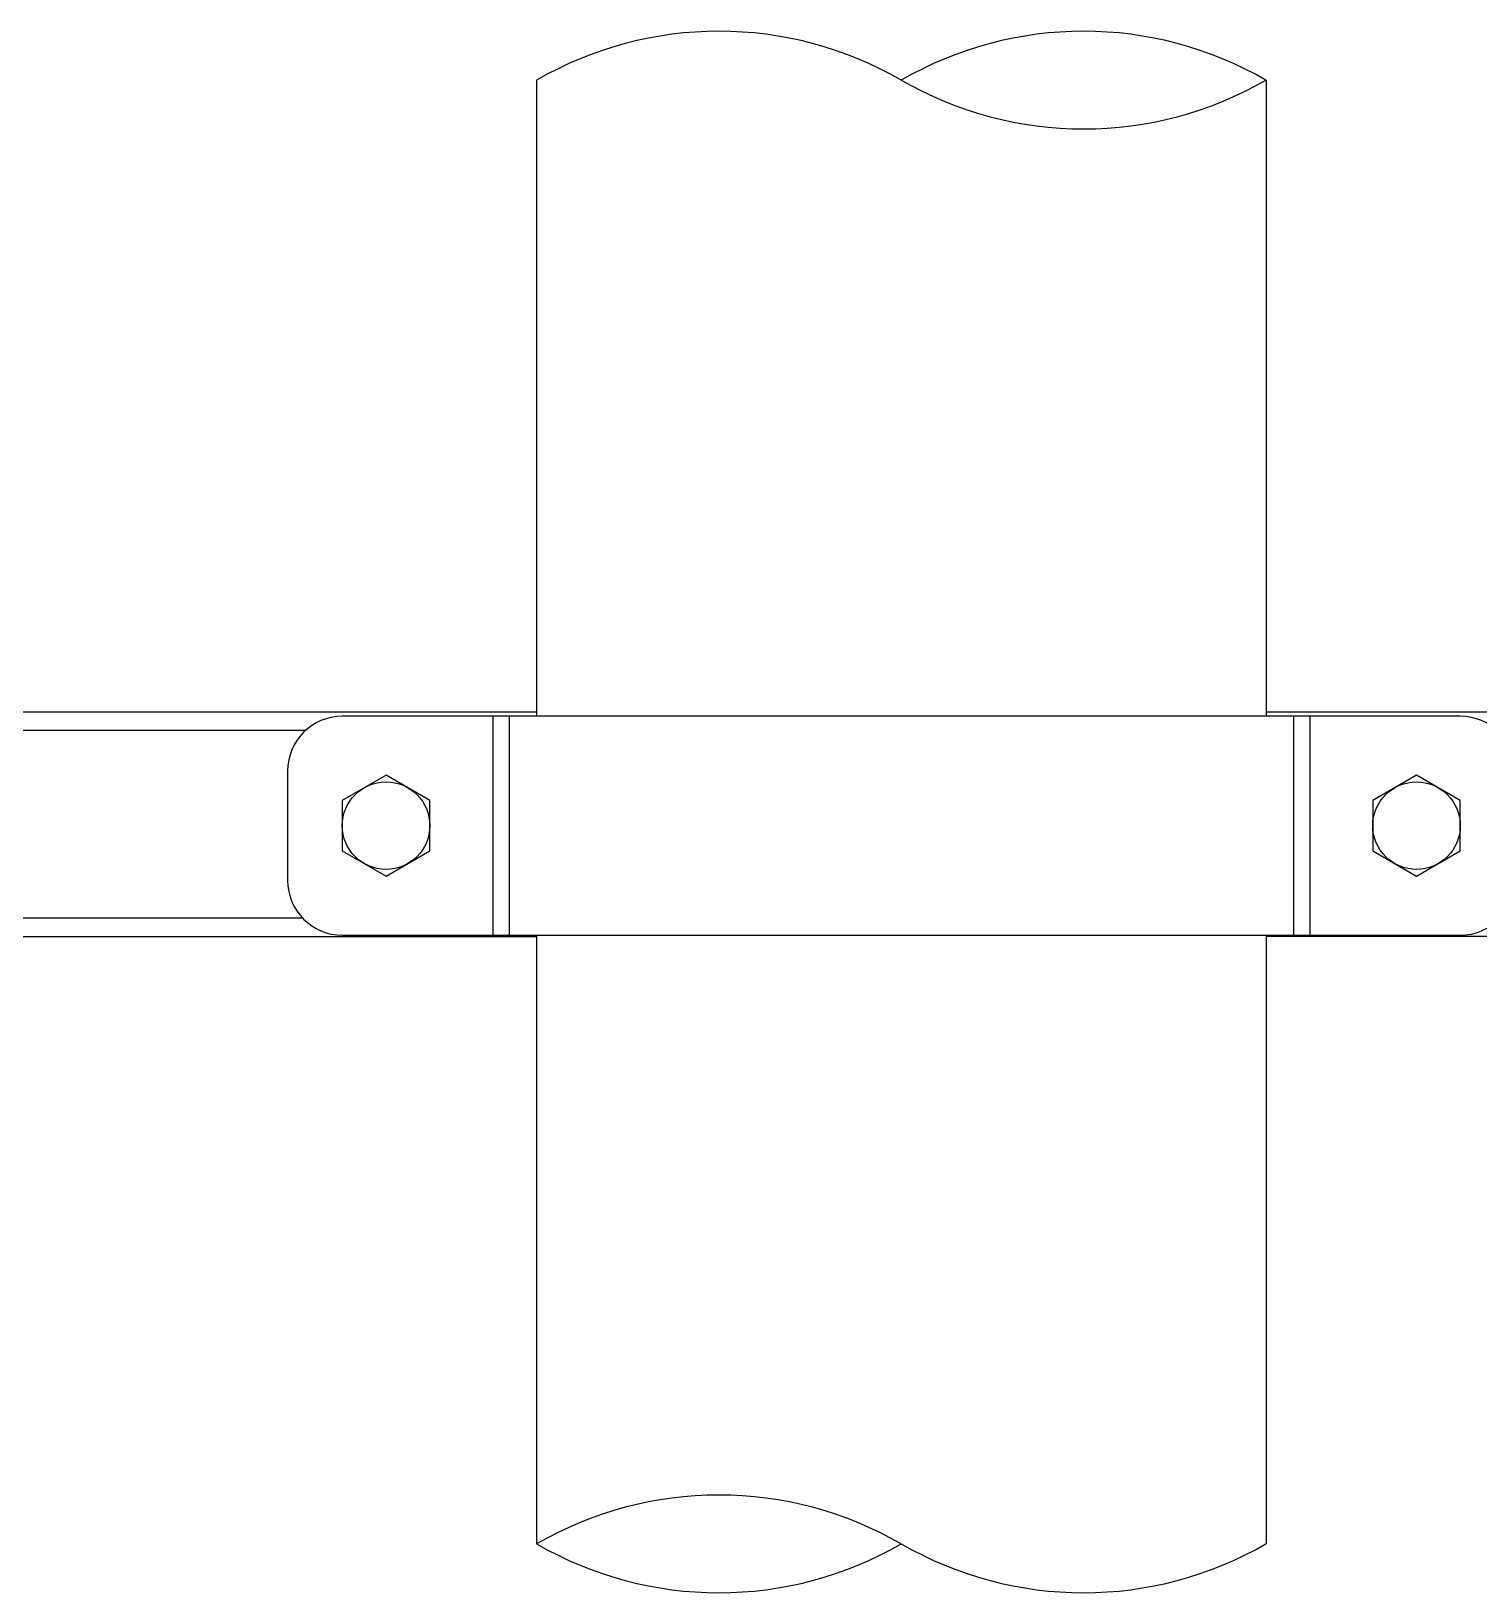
# Model space of a CAD drawing. Extents: x 27938 to 1507990, y 110129 to 923079.
# Drawn here: x 552700 to 554863, y 357044 to 359378 of the extents above; entities that cross this region are included whole.
import ezdxf

# ---------------------------------------------------------------- set-up
doc = ezdxf.new("R2010")
doc.units = 0
doc.header["$LTSCALE"] = 1000
doc.header["$MEASUREMENT"] = 0

msp = doc.modelspace()

# ---------------------------------------------------------------- linework, layer by layer
for p, q in [((553455, 359304.9), (553455, 358354.2)), ((554545.1, 359304.9), (554545.1, 358354.2)), ((553455, 358360.5), (551658, 358360.5)), ((555538.6, 358360.5), (554545.1, 358360.5)), ((554835.4, 358354.2), (553164.7, 358354.2)), ((553389.6, 358354.2), (553389.6, 358027.1)), ((553414.1, 358354.2), (553414.1, 358027.1)), ((554585.9, 358354.2), (554585.9, 358027.1)), ((554610.5, 358354.2), (554610.5, 358027.1)), ((553109.5, 358332.8), (551658, 358332.8)), ((553082.9, 358272.4), (553082.9, 358108.9)), ((553230.1, 358266.2), (553164.7, 358228.4)), ((553295.5, 358228.4), (553230.1, 358266.2)), ((554769.9, 358266.2), (554704.5, 358228.4)), ((554835.4, 358228.4), (554769.9, 358266.2)), ((553164.7, 358228.4), (553164.7, 358152.9)), ((553295.5, 358152.9), (553295.5, 358228.4)), ((554704.5, 358228.4), (554704.5, 358152.9)), ((554835.4, 358152.9), (554835.4, 358228.4)), ((553164.7, 358152.9), (553230.1, 358115.1)), ((553230.1, 358115.1), (553295.5, 358152.9)), ((554704.5, 358152.9), (554769.9, 358115.1)), ((554769.9, 358115.1), (554835.4, 358152.9)), ((553105.3, 358052.7), (551698.3, 358052.7)), ((553455, 358024.8), (551658, 358024.5)), ((553164.7, 358027.1), (554835.4, 358027.1)), ((553455, 358027.1), (553455, 357117.4)), ((554545.1, 358027.1), (554545.1, 357117.4)), ((555538.1, 358025.2), (554545.1, 358025.1))]:
    msp.add_line(p, q)
for centre in [(553230.1, 358190.7), (554769.9, 358190.7)]:
    msp.add_circle(centre, 65.4)
for centre, radius, start, end in [((553727.5, 358832.8), 545, 60, 120), ((554272.5, 358832.8), 545, 60, 120), ((554272.5, 359776.9), 545, 240, 300), ((553164.7, 358272.4), 81.8, 90, 180), ((554835.4, 358272.4), 81.8, 0, 90), ((553164.7, 358108.9), 81.8, 180, 270), ((554835.4, 358108.9), 81.8, 270, 0), ((553727.5, 356645.3), 545, 60, 120), ((553727.5, 357589.4), 545, 240, 300), ((554272.5, 357589.4), 545, 240, 300)]:
    msp.add_arc(centre, radius, start, end)

doc.saveas('drawing.dxf')
